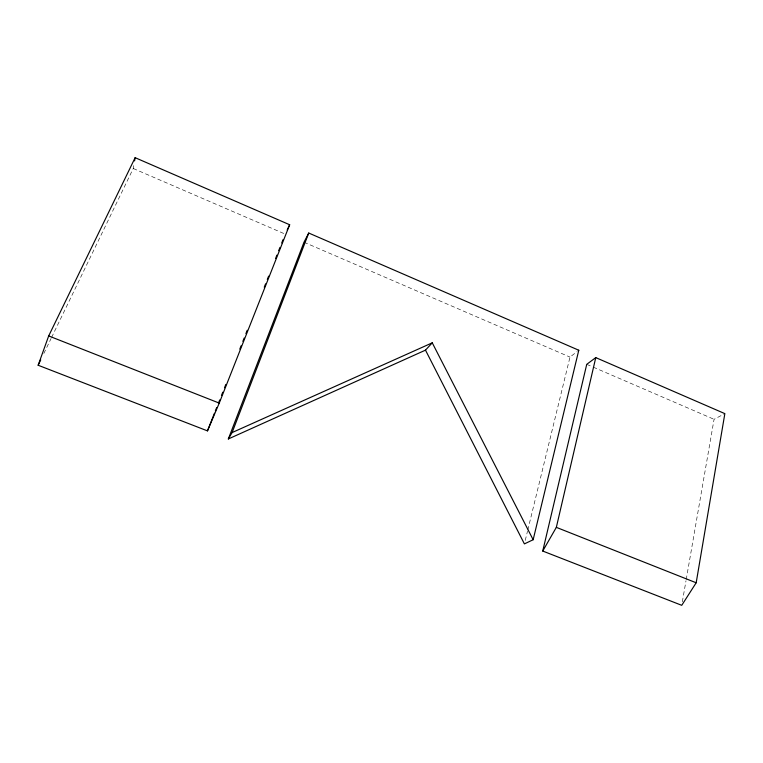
<?xml version="1.0" encoding="UTF-8"?>
<svg xmlns="http://www.w3.org/2000/svg" width="763" height="763" viewBox="0 0 763 763"><rect width="100%" height="100%" fill="white"/><g stroke="black" fill="none" stroke-linecap="round" stroke-linejoin="round"><path stroke-width="0.57" stroke-dasharray="3.81 2.86" d="M682.341 601.807L686.004 580.748M686.214 579.575L714.063 419.307L724.85 413.632M51.588 337.446L133.248 168.499L134.002 164.169M525.249 540.433L527.5 531.21M527.786 530.056L569.99 357.094L577.114 351.543M43.834 353.488L51.073 338.514M133.248 168.499L284.132 233.65M303.998 242.233L569.99 357.094M586.737 364.332L592.183 366.679M593.271 367.146L714.063 419.307"/><path stroke-width="1.14" d="M696.18 582.779L724.85 413.632L595.769 357.609L586.737 364.332L542.741 551.048L681.74 605.317L696.18 582.779L556.341 527.357L595.769 357.609M134.574 160.926L135.137 157.683L289.663 224.751L219.248 403.102L207.479 430.885L38.15 365.248L48.689 335.93L135.137 157.683M533.156 539.737L578.783 350.236L308.738 233.03L303.998 242.233L228.328 438.973L425.487 350.141L432.259 342.825L533.156 539.737L524.4 543.895L425.487 350.141M228.328 438.973L232.114 432.564L308.738 233.03M207.479 430.885L214.46 413.203M215.338 410.99L216.644 407.671M218.399 403.255L219.706 399.936M221.451 395.511L222.767 392.201M224.513 387.776L225.819 384.457M239.801 349.092L241.108 345.773M242.853 341.347L244.17 338.038M245.915 333.612L247.222 330.293M264.256 287.184L265.572 283.865M267.317 279.449L268.624 276.13M275.615 258.447L276.921 255.128M278.667 250.703L279.983 247.393M281.728 242.968L283.035 239.649M287.193 229.959L289.663 224.751M38.15 365.248L40.735 359.898M542.741 551.048L556.341 527.357M578.22 350.675L578.783 350.236M232.114 432.564L432.259 342.825M48.689 335.93L219.248 403.102"/></g></svg>
